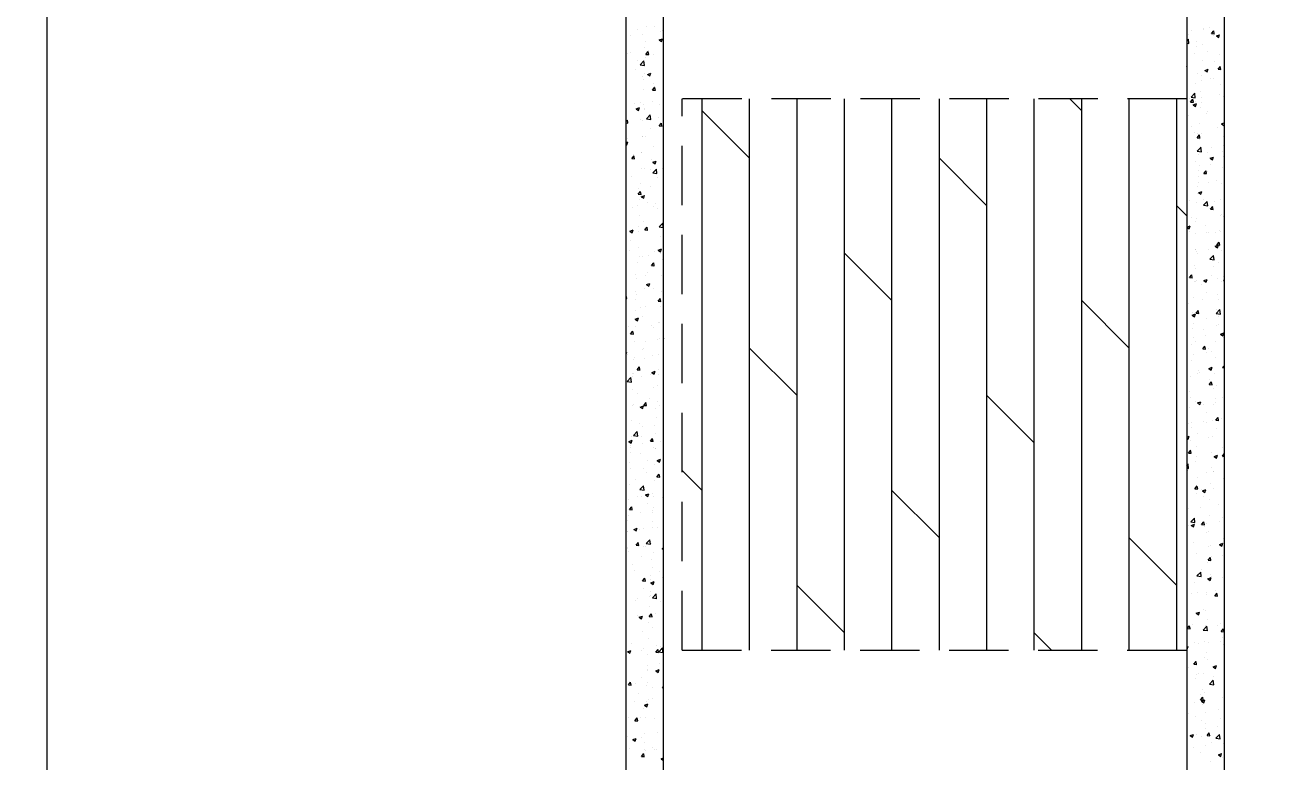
# Model space of a CAD drawing. Header units: millimetres. Extents: x 115500 to 206800, y -6300 to 53700.
# Drawn here: x 120582 to 127283, y 11501 to 15445 of the extents above; entities that cross this region are included whole.
import ezdxf

# ---------------------------------------------------------------- set-up
doc = ezdxf.new("R2010")
doc.units = ezdxf.units.MM
doc.linetypes.add('HIDDEN2', pattern=[4.7625, 3.175, -1.5875])
doc.layers.get('Defpoints').update_dxf_attribs({"color": 151, "lineweight": 9})
for name, color, linetype, lineweight in [('HT_Dim Grid$0$NDC_S_DIM', 1, 'Continuous', 15), ('NDC_S_BEAM', 3, 'HIDDEN2', 20), ('NDC_S_HATCH MATERIAL', 8, 'Continuous', 13), ('NDC_S_SLAB', 2, 'Continuous', 20)]:
    doc.layers.add(name, color=color, linetype=linetype, lineweight=lineweight)
doc.styles.add('HT_Dim Grid$0$NDC_DIM', font='', dxfattribs={"width": 0.75})
doc.styles.get('HT_Dim Grid$0$NDC_DIM').set_extended_font_data('Dotum')
doc.dimstyles.new('HT_Dim Grid$0$NDC_dim_150', dxfattribs={"dimscale": 150, "dimtxt": 2.5, "dimasz": 1.5, "dimexe": 1.5, "dimexo": 2.5, "dimgap": 1, "dimtad": 1, "dimdec": 0, "dimzin": 0, "dimdsep": 46, "dimtxsty": 'HT_Dim Grid$0$NDC_DIM', "dimblk": 'HT_Dim Grid$0$DIMMARK', "dimcen": 0.09, "dimdle": 1.2, "dimclrd": 1, "dimclre": 1, "dimclrt": 3, "dimadec": 0, "dimazin": 0, "dimtfac": 1, "dimtdec": 0, "dimtix": 1, "dimtofl": 0, "dimtmove": 0, "dimatfit": 3, "dimfxl": 8, "dimfxlon": 1, "dimtolj": 1, "dimtzin": 0, "dimarcsym": 0})

# ---------------------------------------------------------------- blocks, each defined once
blk = doc.blocks.new('HT_Dim Grid$0$DIMMARK')
at = {"layer": 'HT_Dim Grid$0$NDC_S_DIM', "color": 1}
blk.add_line((-1.5, 0), (1, 0), dxfattribs=at)
at = {"layer": 'HT_Dim Grid$0$NDC_S_DIM', "color": 2, "const_width": 0.1}
blk.add_lwpolyline([(-0.424, -0.424), (0.424, 0.424)], dxfattribs=at)
blk = doc.blocks.new('*D50')
at = {"layer": 'Defpoints', "color": 0, "ltscale": 200, "transparency": 16777216}
for p in [(117900, 38500), (130700, 38500), (130700, 8900)]:
    blk.add_point(p, dxfattribs=at)
at = {"layer": 'HT_Dim Grid$0$NDC_S_DIM', "color": 1, "lineweight": -2, "ltscale": 200, "transparency": 16777216}
for p, q in [((119100, 38500), (117675, 38500)), ((117900, 9125), (117900, 38275)), ((119100, 8900), (117675, 8900))]:
    blk.add_line(p, q, dxfattribs=at)
at = {"layer": 'HT_Dim Grid$0$NDC_S_DIM', "color": 1, "lineweight": -2, "ltscale": 200, "transparency": 16777216, "xscale": 225, "yscale": 225, "zscale": 225}
for p, rotation in [((117900, 38500), 90), ((117900, 8900), 270)]:
    blk.add_blockref('HT_Dim Grid$0$DIMMARK', p, dxfattribs=dict(at, rotation=rotation))
at = {"layer": 'HT_Dim Grid$0$NDC_S_DIM', "color": 3, "ltscale": 200, "transparency": 16777216, "insert": (117562.2, 23700), "char_height": 375, "attachment_point": 5, "rotation": 90, "style": 'HT_Dim Grid$0$NDC_DIM'}
blk.add_mtext('\\A1;29600', dxfattribs=at)
blk = doc.blocks.new('*D51')
at = {"layer": 'Defpoints', "color": 0, "ltscale": 200, "transparency": 16777216}
for p in [(119100, 19200), (130700, 19200), (130700, 8900)]:
    blk.add_point(p, dxfattribs=at)
at = {"layer": 'HT_Dim Grid$0$NDC_S_DIM', "color": 1, "lineweight": -2, "ltscale": 200, "transparency": 16777216}
for p, q in [((120300, 19200), (118875, 19200)), ((119100, 9125), (119100, 18975)), ((120300, 8900), (118875, 8900))]:
    blk.add_line(p, q, dxfattribs=at)
at = {"layer": 'HT_Dim Grid$0$NDC_S_DIM', "color": 1, "lineweight": -2, "ltscale": 200, "transparency": 16777216, "xscale": 225, "yscale": 225, "zscale": 225}
for p, rotation in [((119100, 19200), 90), ((119100, 8900), 270)]:
    blk.add_blockref('HT_Dim Grid$0$DIMMARK', p, dxfattribs=dict(at, rotation=rotation))
at = {"layer": 'HT_Dim Grid$0$NDC_S_DIM', "color": 3, "ltscale": 200, "transparency": 16777216, "insert": (118762.2, 14050), "char_height": 375, "attachment_point": 5, "rotation": 90, "style": 'HT_Dim Grid$0$NDC_DIM'}
blk.add_mtext('\\A1;10300', dxfattribs=at)

msp = doc.modelspace()

# ---------------------------------------------------------------- linework, layer by layer
at = {"layer": 'Defpoints'}
msp.add_lwpolyline([(120700, 48500), (201600, 48500), (201600, -1100), (120700, -1100)], close=True, dxfattribs=at)
msp.add_lwpolyline([(120700, 48500), (201600, 48500), (201600, -1100), (120700, -1100)], close=True, dxfattribs=at)
at = {"layer": 'NDC_S_BEAM', "ltscale": 100}
for p, q in [((126800, 15050), (124100, 15050)), ((124100, 12100), (124100, 15050)), ((124100, 12100), (126800, 12100))]:
    msp.add_line(p, q, dxfattribs=at)
at = {"layer": 'NDC_S_HATCH MATERIAL', "linetype": 'Continuous', "ltscale": 100}
for p, q in [((123858, 15420.5), (123858, 15420.5)), ((123906.8, 15439.7), (123906.8, 15439.7)), ((123949.5, 15436.7), (123949.5, 15436.7)), ((123993.6, 15414.8), (123993.6, 15414.8)), ((126823.5, 15417.3), (126823.5, 15417.3)), ((126888.2, 15426.2), (126888.2, 15426.2)), ((126891.5, 15423.6), (126891.5, 15423.6)), ((126919.7, 15429.9), (126919.7, 15429.9)), ((126932.4, 15399.1), (126944.6, 15413.7)), ((126947.2, 15397.7), (126944.3, 15413.6)), ((123801.3, 15411.3), (123801.3, 15411.3)), ((123825.2, 15388.1), (123825.2, 15388.1)), ((123888.8, 15396.4), (123888.8, 15396.4)), ((123903.8, 15355.2), (123903.8, 15355.2)), ((123976.3, 15365), (123994.1, 15371.9)), ((123976.3, 15365), (123988.9, 15356.4)), ((123985, 15409.1), (123985, 15409.1)), ((123988.9, 15356.4), (123994.1, 15371.8)), ((126800, 15360.3), (126808.9, 15369.6)), ((126800, 15347.4), (126811.7, 15345.6)), ((126811.7, 15345.5), (126808.9, 15369.6)), ((126809.5, 15395.2), (126809.5, 15395.2)), ((126849.7, 15357.7), (126849.7, 15357.7)), ((126932.4, 15399.1), (126947.6, 15397.8)), ((126945.1, 15389.5), (126945.1, 15389.5)), ((126958.3, 15386.4), (126971, 15377.9)), ((126958.4, 15386.5), (126976.1, 15393.3)), ((126971, 15377.9), (126976.1, 15393.2)), ((126997.8, 15383.2), (126997.8, 15383.2)), ((123808.5, 15290.7), (123808.5, 15290.7)), ((123822, 15296.3), (123822, 15296.3)), ((123898.3, 15322.4), (123898.3, 15322.4)), ((123905.7, 15288), (123918, 15302.6)), ((123905.7, 15288), (123920.9, 15286.6)), ((123920.6, 15286.6), (123917.7, 15302.5)), ((123918.2, 15308.9), (123918.2, 15308.9)), ((123944.1, 15285), (123944.1, 15285)), ((126841, 15294.5), (126841, 15294.5)), ((126852.9, 15329.7), (126852.9, 15329.7)), ((126885.1, 15341.7), (126885.1, 15341.7)), ((126910.6, 15302), (126910.6, 15302)), ((126976.6, 15288.7), (126976.6, 15288.7)), ((123862.1, 15256.6), (123862.1, 15256.6)), ((123874.6, 15232.5), (123894.4, 15253.1)), ((123874.6, 15232.6), (123897.2, 15229.1)), ((123897.2, 15229), (123894.4, 15253.1)), ((123900.7, 15270.6), (123900.7, 15270.6)), ((123997.7, 15250.9), (123997.7, 15250.9)), ((126800.3, 15222.6), (126800, 15224.2)), ((126800, 15222.7), (126800.6, 15222.7)), ((126882, 15257.1), (126882, 15257.1)), ((126946.5, 15250.7), (126946.5, 15250.7)), ((126967.6, 15208.1), (126979.9, 15222.7)), ((126982.5, 15206.7), (126979.5, 15222.6)), ((123851.4, 15208.7), (123851.4, 15208.7)), ((123887.9, 15170.9), (123887.9, 15170.9)), ((123893.6, 15155.9), (123893.6, 15155.9)), ((123897.6, 15186.1), (123897.6, 15186.1)), ((123914.5, 15180.8), (123932.3, 15187.7)), ((123914.5, 15180.8), (123927.1, 15172.3)), ((123927.1, 15172.3), (123932.3, 15187.6)), ((126859.4, 15187.7), (126859.4, 15187.7)), ((126878.9, 15172.5), (126878.9, 15172.5)), ((126879.7, 15150.5), (126879.7, 15150.5)), ((126896.5, 15202.2), (126909.2, 15193.7)), ((126896.6, 15202.3), (126914.3, 15209.1)), ((126909.2, 15193.7), (126914.3, 15209.1)), ((126927.1, 15158.9), (126927.1, 15158.9)), ((126943.3, 15158.9), (126943.3, 15158.9)), ((126967.6, 15208.1), (126982.8, 15206.7)), ((123800.6, 15089.7), (123800.6, 15089.7)), ((123894.5, 15101.5), (123894.5, 15101.5)), ((123941, 15096.9), (123953.2, 15111.5)), ((123941, 15096.9), (123956.2, 15095.6)), ((123945, 15129.7), (123945, 15129.7)), ((123948.7, 15115.1), (123948.7, 15115.1)), ((123955.8, 15095.5), (123952.9, 15111.4)), ((126822.8, 15059.5), (126842.6, 15080.1)), ((126845.4, 15056), (126842.5, 15080.1)), ((126845.1, 15130.6), (126845.1, 15130.6)), ((126875.8, 15088), (126875.8, 15088)), ((126980.7, 15124.8), (126980.7, 15124.8)), ((123844.1, 15026.1), (123844.1, 15026.1)), ((123878.2, 15029.5), (123878.2, 15029.5)), ((123891.4, 15017), (123891.4, 15017)), ((123941.8, 15037.9), (123941.8, 15037.9)), ((123979.7, 15020.3), (123979.7, 15020.3)), ((124206, 12100), (124206, 15050)), ((124460, 12100), (124460, 15050)), ((124714, 12100), (124714, 15050)), ((124968, 12100), (124968, 15050)), ((125222, 12100), (125222, 15050)), ((125476, 12100), (125476, 15050)), ((125730, 12100), (125730, 15050)), ((125984, 12100), (125984, 15050)), ((126238, 14986), (126173.9, 15050)), ((126238, 12100), (126238, 15050)), ((126492, 12100), (126492, 15050)), ((126746, 12100), (126746, 15050)), ((126812.9, 15050.3), (126812.9, 15050.3)), ((126820.7, 15032.9), (126832.9, 15047.5)), ((126820.7, 15032.9), (126835.9, 15031.6)), ((126822.8, 15059.6), (126845.4, 15056.1)), ((126835.5, 15031.5), (126832.6, 15047.5)), ((126834.7, 15018), (126847.4, 15009.5)), ((126834.8, 15018.1), (126852.5, 15024.9)), ((126847.4, 15009.5), (126852.5, 15024.9)), ((126848.9, 15036.1), (126848.9, 15036.1)), ((126876.5, 15058.7), (126876.5, 15058.7)), ((126876.6, 15029.8), (126876.6, 15029.8)), ((126972.7, 15071.4), (126972.7, 15071.4)), ((126997.1, 15061.5), (126997.1, 15061.5)), ((123852.7, 14996.7), (123870.5, 15003.5)), ((123852.7, 14996.6), (123865.3, 14988.1)), ((123865.3, 14988.1), (123870.5, 15003.4)), ((123897.6, 15000.8), (123897.6, 15000.8)), ((123897.7, 14992), (123897.7, 14992)), ((123908.3, 14943), (123928.1, 14963.7)), ((123908.3, 14943.1), (123930.9, 14939.6)), ((123930.8, 14939.5), (123928, 14963.6)), ((123971.1, 14950.4), (123971.1, 14950.4)), ((124460, 14732), (124206, 14986)), ((126809.6, 14958.5), (126809.6, 14958.5)), ((126872.7, 15003.4), (126872.7, 15003.4)), ((126905.8, 14971.2), (126905.8, 14971.2)), ((126909.8, 14980.3), (126909.8, 14980.3)), ((123800, 14928.9), (123806.3, 14936.4)), ((123800, 14921.3), (123809.2, 14920.5)), ((123808.9, 14920.4), (123806, 14936.3)), ((123811.3, 14929.3), (123811.3, 14929.3)), ((123874.9, 14937.7), (123874.9, 14937.7)), ((123888.3, 14932.4), (123888.3, 14932.4)), ((123929.2, 14891.2), (123929.2, 14891.2)), ((123976.2, 14905.9), (123988.5, 14920.4)), ((123976.2, 14905.8), (123991.4, 14904.5)), ((123991.1, 14904.5), (123988.1, 14920.4)), ((126827.1, 14900), (126827.1, 14900)), ((126869.7, 14918.9), (126869.7, 14918.9)), ((126962.7, 14894.3), (126962.7, 14894.3)), ((126986.3, 14915.8), (126999, 14907.3)), ((126986.4, 14915.8), (127000, 14921.1)), ((126997.9, 14935.1), (126997.9, 14935.1)), ((126999, 14907.3), (127000, 14910.3)), ((126999.4, 14892.1), (126999.4, 14892.1)), ((123800, 14816), (123808.7, 14819.3)), ((123803.5, 14803.9), (123808.7, 14819.2)), ((123808.1, 14837.5), (123808.1, 14837.5)), ((123885.2, 14847.9), (123885.2, 14847.9)), ((123887.1, 14849.2), (123887.1, 14849.2)), ((123904.3, 14850.2), (123904.3, 14850.2)), ((126839, 14871), (126839, 14871)), ((126855.9, 14841.9), (126868.2, 14856.5)), ((126855.9, 14841.9), (126871.1, 14840.6)), ((126858.7, 14866), (126858.7, 14866)), ((126866.6, 14834.3), (126866.6, 14834.3)), ((126870.8, 14840.5), (126867.8, 14856.4)), ((126880.7, 14865.9), (126880.7, 14865.9)), ((126994.9, 14850.6), (126994.9, 14850.6)), ((123800, 14806.3), (123803.5, 14803.9)), ((123829.3, 14730.7), (123841.5, 14745.3)), ((123837.5, 14750), (123837.5, 14750)), ((123844.1, 14729.3), (123841.2, 14745.3)), ((123879.7, 14761.4), (123879.7, 14761.4)), ((123882.1, 14763.3), (123882.1, 14763.3)), ((123948, 14793.5), (123948, 14793.5)), ((123997.9, 14771.1), (123997.9, 14771.1)), ((126856.5, 14770), (126876.3, 14790.7)), ((126856.5, 14770.2), (126879, 14766.6)), ((126863.5, 14749.8), (126863.5, 14749.8)), ((126879, 14766.5), (126876.2, 14790.6)), ((126912.2, 14765.2), (126912.2, 14765.2)), ((126932.6, 14791.9), (126932.6, 14791.9)), ((126991.8, 14766), (126991.8, 14766)), ((126996.2, 14800.3), (126996.2, 14800.3)), ((123829.3, 14730.7), (123844.5, 14729.4)), ((123879.1, 14678.7), (123879.1, 14678.7)), ((123896.8, 14679.1), (123896.8, 14679.1)), ((123933.3, 14727.3), (123933.3, 14727.3)), ((123942.5, 14710.2), (123960.3, 14717)), ((123942.5, 14710.1), (123955.1, 14701.6)), ((123955.1, 14701.6), (123960.3, 14717)), ((123994.7, 14679.3), (123994.7, 14679.3)), ((125730, 14478), (125476, 14732)), ((126848.2, 14714.5), (126848.2, 14714.5)), ((126865.8, 14691.8), (126865.8, 14691.8)), ((126924.5, 14731.6), (126937.2, 14723.1)), ((126924.6, 14731.7), (126942.4, 14738.5)), ((126929.4, 14700.1), (126929.4, 14700.1)), ((126937.2, 14723.1), (126942.3, 14738.4)), ((126988.7, 14681.5), (126988.7, 14681.5)), ((126996.3, 14739.9), (126996.3, 14739.9)), ((123829.2, 14632.3), (123829.2, 14632.3)), ((123931.1, 14670.9), (123931.1, 14670.9)), ((123941.9, 14653.7), (123964.5, 14650.2)), ((123942, 14653.6), (123961.8, 14674.2)), ((123964.5, 14650.1), (123961.7, 14674.2)), ((123964.8, 14626.6), (123964.8, 14626.6)), ((126860.4, 14665.2), (126860.4, 14665.2)), ((126862.7, 14635.4), (126862.7, 14635.4)), ((126891.2, 14650.8), (126903.4, 14665.4)), ((126891.2, 14650.8), (126906.3, 14649.5)), ((126906, 14649.4), (126903.1, 14665.4)), ((126909.1, 14658.7), (126909.1, 14658.7)), ((126958.8, 14612.6), (126958.8, 14612.6)), ((126998.3, 14629.7), (126998.3, 14629.7)), ((123864.3, 14570.8), (123864.3, 14570.8)), ((123864.5, 14539.7), (123876.8, 14554.3)), ((123876, 14594.2), (123876, 14594.2)), ((123879.4, 14538.3), (123876.4, 14554.2)), ((123927.9, 14579.1), (123927.9, 14579.1)), ((126857.3, 14580.7), (126857.3, 14580.7)), ((126857.9, 14544.4), (126857.9, 14544.4)), ((126862.6, 14599.9), (126862.6, 14599.9)), ((126862.7, 14547.4), (126875.4, 14538.9)), ((126862.8, 14547.5), (126880.6, 14554.3)), ((126875.4, 14538.9), (126880.5, 14554.2)), ((126916.3, 14601.3), (126916.3, 14601.3)), ((126985.6, 14596.9), (126985.6, 14596.9)), ((123861, 14478.9), (123861, 14478.9)), ((123864.5, 14539.7), (123879.7, 14538.3)), ((123872.9, 14509.6), (123872.9, 14509.6)), ((123880.7, 14526), (123898.5, 14532.8)), ((123880.7, 14526), (123893.3, 14517.4)), ((123886.4, 14527.6), (123886.4, 14527.6)), ((123893.3, 14517.4), (123898.5, 14532.8)), ((123915.3, 14496.8), (123915.3, 14496.8)), ((123957.2, 14491.6), (123957.2, 14491.6)), ((126800, 14423.9), (126746, 14478)), ((126812.2, 14506.3), (126812.2, 14506.3)), ((126854.2, 14496.1), (126854.2, 14496.1)), ((126890.1, 14480.7), (126912.7, 14477.2)), ((126890.2, 14480.6), (126910, 14501.2)), ((126891.9, 14512.4), (126891.9, 14512.4)), ((126912.7, 14477.1), (126909.9, 14501.2)), ((126926.4, 14459.8), (126938.7, 14474.4)), ((126941.3, 14458.4), (126938.3, 14474.3)), ((126947.8, 14500.6), (126947.8, 14500.6)), ((126982.5, 14512.4), (126982.5, 14512.4)), ((123833.3, 14468.4), (123833.3, 14468.4)), ((123869.8, 14425.1), (123869.8, 14425.1)), ((123947.2, 14471.8), (123947.2, 14471.8)), ((123968.9, 14462.7), (123968.9, 14462.7)), ((126825.1, 14412.3), (126825.1, 14412.3)), ((126851.1, 14411.6), (126851.1, 14411.6)), ((126926.4, 14459.8), (126941.6, 14458.4)), ((126979.4, 14427.8), (126979.4, 14427.8)), ((126985.5, 14433.4), (126985.5, 14433.4)), ((126995.6, 14418.3), (126995.6, 14418.3)), ((123818.9, 14341.8), (123836.7, 14348.7)), ((123818.9, 14341.8), (123831.5, 14333.2)), ((123831.5, 14333.2), (123836.7, 14348.6)), ((123864.8, 14367.7), (123864.8, 14367.7)), ((123866.7, 14340.5), (123866.7, 14340.5)), ((123890.4, 14391.4), (123890.4, 14391.4)), ((123896.1, 14357.5), (123896.1, 14357.5)), ((123899.8, 14348.6), (123912, 14363.2)), ((123899.8, 14348.6), (123914.9, 14347.3)), ((123914.6, 14347.2), (123911.7, 14363.2)), ((123975.6, 14364.2), (123998.2, 14360.7)), ((123975.7, 14364.1), (123995.5, 14384.7)), ((123998.2, 14360.6), (123995.4, 14384.7)), ((123998.6, 14359.6), (123998.6, 14359.6)), ((126800.9, 14363.2), (126813.6, 14354.7)), ((126801, 14363.3), (126818.8, 14370.1)), ((126813.6, 14354.7), (126818.7, 14370)), ((126816.3, 14342.4), (126816.3, 14342.4)), ((126847.4, 14392.8), (126847.4, 14392.8)), ((126898.3, 14370.8), (126898.3, 14370.8)), ((126976.3, 14343.3), (126976.3, 14343.3)), ((126982.3, 14341.6), (126982.3, 14341.6)), ((123823.6, 14291.2), (123823.6, 14291.2)), ((123984, 14312.4), (123984, 14312.4)), ((123995.5, 14275), (123995.5, 14275)), ((126848, 14327), (126848, 14327)), ((126908.3, 14337.1), (126908.3, 14337.1)), ((126918.7, 14333.2), (126918.7, 14333.2)), ((126951.9, 14336.7), (126951.9, 14336.7)), ((126961.7, 14268.7), (126973.9, 14283.3)), ((126976.5, 14267.3), (126973.6, 14283.2)), ((123815.3, 14237.9), (123815.3, 14237.9)), ((123863.6, 14256), (123863.6, 14256)), ((123885.6, 14205.9), (123885.6, 14205.9)), ((123917.2, 14212.2), (123917.2, 14212.2)), ((123950.9, 14232.2), (123950.9, 14232.2)), ((123970.5, 14239.6), (123988.3, 14246.4)), ((123970.5, 14239.5), (123983.1, 14231)), ((123980.8, 14220.6), (123980.8, 14220.6)), ((123983.1, 14231), (123988.3, 14246.3)), ((125222, 13970), (124968, 14224)), ((126844.9, 14242.4), (126844.9, 14242.4)), ((126847.8, 14241.7), (126847.8, 14241.7)), ((126851.9, 14233), (126851.9, 14233)), ((126857.2, 14222.8), (126857.2, 14222.8)), ((126915.5, 14241.4), (126915.5, 14241.4)), ((126923.9, 14191.1), (126943.6, 14211.7)), ((126946.4, 14187.6), (126943.6, 14211.7)), ((126952.6, 14261), (126970.4, 14267.8)), ((126952.6, 14260.9), (126965.2, 14252.4)), ((126961.7, 14268.7), (126976.8, 14267.4)), ((126965.2, 14252.4), (126970.3, 14267.8)), ((126973.2, 14258.7), (126973.2, 14258.7)), ((126983.4, 14235.9), (126983.4, 14235.9)), ((123860.5, 14171.4), (123860.5, 14171.4)), ((123868.9, 14203.8), (123868.9, 14203.8)), ((123935, 14157.6), (123947.2, 14172.2)), ((123935, 14157.6), (123950.2, 14156.2)), ((123946.5, 14150.2), (123946.5, 14150.2)), ((123949.9, 14156.2), (123946.9, 14172.1)), ((123992.4, 14190.5), (123992.4, 14190.5)), ((126841.9, 14157.9), (126841.9, 14157.9)), ((126848.7, 14141.2), (126848.7, 14141.2)), ((126923.8, 14191.2), (126946.4, 14187.7)), ((126944.9, 14153.9), (126944.9, 14153.9)), ((126970.2, 14174.1), (126970.2, 14174.1)), ((123850.4, 14112), (123850.4, 14112)), ((123857.4, 14086.9), (123857.4, 14086.9)), ((123900.4, 14103.1), (123900.4, 14103.1)), ((123914, 14120.4), (123914, 14120.4)), ((123989.4, 14105.9), (123989.4, 14105.9)), ((126814.7, 14093.6), (126827, 14108.2)), ((126814.7, 14093.6), (126829.9, 14092.3)), ((126829.6, 14092.2), (126826.6, 14108.1)), ((126838.8, 14073.3), (126838.8, 14073.3)), ((126851.9, 14077.8), (126851.9, 14077.8)), ((126890.7, 14076.8), (126903.4, 14068.2)), ((126890.8, 14076.8), (126908.6, 14083.6)), ((126903.4, 14068.2), (126908.5, 14083.6)), ((126933.9, 14106.1), (126933.9, 14106.1)), ((126967.1, 14089.6), (126967.1, 14089.6)), ((126987.5, 14072), (126987.5, 14072)), ((126994.8, 14096.6), (126994.8, 14096.6)), ((126996.9, 14077.7), (127000, 14081.4)), ((126996.9, 14077.7), (127000, 14077.4)), ((123847.1, 14020.2), (123847.1, 14020.2)), ((123895.3, 14035.9), (123895.3, 14035.9)), ((123908.7, 14055.4), (123926.5, 14062.2)), ((123908.7, 14055.3), (123921.3, 14046.8)), ((123921.3, 14046.8), (123926.5, 14062.1)), ((123943.3, 14032.9), (123943.3, 14032.9)), ((123986.3, 14021.3), (123986.3, 14021.3)), ((126846.7, 14071.2), (126846.7, 14071.2)), ((126878, 14053.7), (126878, 14053.7)), ((126907.6, 14015.4), (126907.6, 14015.4)), ((126964, 14005), (126964, 14005)), ((123800, 13996.7), (123800.3, 13997)), ((123802.9, 13981.1), (123800, 13996.9)), ((123800, 13981.4), (123803.2, 13981.1)), ((123850.9, 13973.3), (123850.9, 13973.3)), ((123854.3, 14002.3), (123854.3, 14002.3)), ((123904.5, 13939.2), (123904.5, 13939.2)), ((123970.2, 13966.5), (123982.5, 13981.1)), ((123970.2, 13966.5), (123985.4, 13965.2)), ((123985.1, 13965.1), (123982.2, 13981)), ((123986.5, 13967.5), (123986.5, 13967.5)), ((126492, 13716), (126238, 13970)), ((126811.2, 13953.5), (126811.2, 13953.5)), ((126835.7, 13988.8), (126835.7, 13988.8)), ((126883.4, 13977), (126883.4, 13977)), ((126971.6, 13974.6), (126971.6, 13974.6)), ((123846.9, 13871.2), (123864.7, 13878)), ((123846.9, 13871.1), (123859.5, 13862.6)), ((123851.3, 13917.7), (123851.3, 13917.7)), ((123859.5, 13862.6), (123864.7, 13877.9)), ((123876.5, 13932.7), (123876.5, 13932.7)), ((123884.9, 13884.3), (123884.9, 13884.3)), ((123983.2, 13936.8), (123983.2, 13936.8)), ((126828.9, 13892.6), (126841.6, 13884)), ((126829, 13892.6), (126846.8, 13899.5)), ((126832.6, 13904.2), (126832.6, 13904.2)), ((126841.6, 13884), (126846.7, 13899.4)), ((126850, 13902.5), (126862.2, 13917.1)), ((126850, 13902.5), (126865.1, 13901.2)), ((126856.4, 13901.1), (126856.4, 13901.1)), ((126864.8, 13901.1), (126861.9, 13917.1)), ((126904.8, 13874.4), (126904.8, 13874.4)), ((126957.5, 13901.6), (126977.3, 13922.3)), ((126957.5, 13901.7), (126980.1, 13898.2)), ((126960.9, 13920.5), (126960.9, 13920.5)), ((126968.4, 13882.8), (126968.4, 13882.8)), ((126980.1, 13898.1), (126977.2, 13922.2)), ((123800.4, 13844.2), (123800.4, 13844.2)), ((123809.7, 13832.5), (123809.7, 13832.5)), ((123823.3, 13791.4), (123835.5, 13806)), ((123838.2, 13790), (123835.2, 13805.9)), ((123848.2, 13833.2), (123848.2, 13833.2)), ((123936, 13838.4), (123936, 13838.4)), ((123945.7, 13828.5), (123945.7, 13828.5)), ((123970.1, 13853.6), (123970.1, 13853.6)), ((123980.1, 13852.2), (123980.1, 13852.2)), ((126829.5, 13819.7), (126829.5, 13819.7)), ((126833.9, 13847.2), (126833.9, 13847.2)), ((126887.5, 13813.1), (126887.5, 13813.1)), ((126957.8, 13835.9), (126957.8, 13835.9)), ((126969.5, 13841.5), (126969.5, 13841.5)), ((123823.3, 13791.4), (123838.5, 13790.1)), ((123845.1, 13748.6), (123845.1, 13748.6)), ((123903.3, 13753.4), (123903.3, 13753.4)), ((123966.9, 13761.8), (123966.9, 13761.8)), ((123977, 13767.7), (123977, 13767.7)), ((123998.5, 13768.9), (124000, 13769.5)), ((123998.5, 13768.9), (124000, 13767.9)), ((126838, 13774.3), (126838, 13774.3)), ((126845.9, 13749.6), (126845.9, 13749.6)), ((126901.6, 13782.6), (126901.6, 13782.6)), ((126954.7, 13751.4), (126954.7, 13751.4)), ((126980.6, 13790.4), (126998.4, 13797.2)), ((126980.6, 13790.3), (126993.2, 13781.8)), ((126993.2, 13781.8), (126998.3, 13797.1)), ((126994.1, 13775), (126994.1, 13775)), ((126997.8, 13795.3), (126997.8, 13795.3)), ((123800, 13692.7), (123802.9, 13693.8)), ((123800, 13685.2), (123802.9, 13693.8)), ((123804.5, 13680.3), (123804.5, 13680.3)), ((123886.5, 13708.6), (123886.5, 13708.6)), ((123894.6, 13714.2), (123894.6, 13714.2)), ((123940.1, 13674.5), (123940.1, 13674.5)), ((123973.9, 13683.1), (123973.9, 13683.1)), ((123996.3, 13674.3), (123996.3, 13674.3)), ((124714, 13462), (124460, 13716)), ((126826.4, 13735.1), (126826.4, 13735.1)), ((126834.8, 13682.5), (126834.8, 13682.5)), ((126885.2, 13711.5), (126897.4, 13726.1)), ((126885.2, 13711.5), (126900.4, 13710.2)), ((126900.1, 13710.1), (126897.1, 13726)), ((126906.8, 13693.8), (126906.8, 13693.8)), ((126919, 13712.4), (126919, 13712.4)), ((126931, 13695.1), (126931, 13695.1)), ((123836.5, 13653.3), (123836.5, 13653.3)), ((123842, 13664.1), (123842, 13664.1)), ((123858.5, 13600.3), (123870.8, 13614.9)), ((123873.4, 13598.9), (123870.5, 13614.9)), ((123900.1, 13661.6), (123900.1, 13661.6)), ((126823.3, 13650.6), (126823.3, 13650.6)), ((126918.8, 13606.2), (126936.6, 13613)), ((126918.8, 13606.1), (126931.4, 13597.6)), ((126931.4, 13597.6), (126936.5, 13612.9)), ((126951.6, 13666.8), (126951.6, 13666.8)), ((126991.2, 13612.2), (127000, 13621.3)), ((126991.2, 13612.3), (127000, 13610.9)), ((123805.6, 13537.7), (123825.4, 13558.4)), ((123805.6, 13537.8), (123828.2, 13534.3)), ((123828.1, 13534.2), (123825.3, 13558.3)), ((123833.2, 13561.4), (123833.2, 13561.4)), ((123836, 13579.5), (123836, 13579.5)), ((123838.9, 13579.5), (123838.9, 13579.5)), ((123858.5, 13600.3), (123873.7, 13599)), ((123884.1, 13562.7), (123884.1, 13562.7)), ((123929.4, 13574.1), (123929.4, 13574.1)), ((123936.7, 13584.7), (123954.5, 13591.6)), ((123936.7, 13584.7), (123949.3, 13576.1)), ((123949.3, 13576.1), (123954.5, 13591.5)), ((123970.8, 13598.6), (123970.8, 13598.6)), ((123971.6, 13573.8), (123971.6, 13573.8)), ((126820.2, 13566), (126820.2, 13566)), ((126855.7, 13579.5), (126855.7, 13579.5)), ((126864.1, 13594.9), (126864.1, 13594.9)), ((126869.5, 13582.6), (126869.5, 13582.6)), ((126923.1, 13548.5), (126923.1, 13548.5)), ((126948.5, 13582.3), (126948.5, 13582.3)), ((123835.8, 13495), (123835.8, 13495)), ((123862.6, 13473.9), (123862.6, 13473.9)), ((123945, 13506.9), (123945, 13506.9)), ((123967.7, 13514), (123967.7, 13514)), ((126817.1, 13481.4), (126817.1, 13481.4)), ((126920.4, 13520.4), (126932.7, 13535)), ((126920.4, 13520.4), (126935.6, 13519.1)), ((126935.3, 13519), (126932.4, 13535)), ((126945.4, 13497.7), (126945.4, 13497.7)), ((126957.7, 13515.9), (126957.7, 13515.9)), ((123832.7, 13410.4), (123832.7, 13410.4)), ((123840.1, 13415.6), (123840.1, 13415.6)), ((123874.9, 13400.5), (123892.7, 13407.4)), ((123887.5, 13392), (123892.7, 13407.3)), ((123893.8, 13409.3), (123906, 13423.9)), ((123893.8, 13409.3), (123909, 13407.9)), ((123908.7, 13407.9), (123905.7, 13423.8)), ((123922.1, 13444), (123922.1, 13444)), ((123964.6, 13429.5), (123964.6, 13429.5)), ((123975.7, 13409.9), (123975.7, 13409.9)), ((125984, 13208), (125730, 13462)), ((126819, 13453.5), (126819, 13453.5)), ((126845.2, 13427.9), (126845.2, 13427.9)), ((126857, 13422), (126874.8, 13428.8)), ((126857, 13421.9), (126869.6, 13413.4)), ((126869.6, 13413.4), (126874.7, 13428.8)), ((126890.9, 13415.7), (126890.9, 13415.7)), ((126942.4, 13413.2), (126942.4, 13413.2)), ((126954.5, 13424.1), (126954.5, 13424.1)), ((126954.6, 13447.8), (126954.6, 13447.8)), ((126993.3, 13453.4), (126993.3, 13453.4)), ((123874.9, 13400.5), (123887.5, 13392)), ((123893.9, 13392.6), (123893.9, 13392.6)), ((123956.2, 13394.9), (123956.2, 13394.9)), ((123961.6, 13344.9), (123961.6, 13344.9)), ((126814.1, 13396.9), (126814.1, 13396.9)), ((126906.1, 13372.2), (126906.1, 13372.2)), ((126955.7, 13329.4), (126967.9, 13344)), ((126970.5, 13328), (126967.6, 13343.9)), ((126983.9, 13336.6), (126983.9, 13336.6)), ((123829.6, 13325.9), (123829.6, 13325.9)), ((123839.3, 13248.3), (123859.1, 13268.9)), ((123861.8, 13244.8), (123859, 13268.9)), ((123871.6, 13314.9), (123871.6, 13314.9)), ((123889.4, 13294.7), (123889.4, 13294.7)), ((123953, 13303.1), (123953, 13303.1)), ((126811, 13312.3), (126811, 13312.3)), ((126823.1, 13289.6), (126823.1, 13289.6)), ((126824.1, 13315.5), (126824.1, 13315.5)), ((126887.7, 13323.9), (126887.7, 13323.9)), ((126905.1, 13318), (126905.1, 13318)), ((126939.3, 13328.6), (126939.3, 13328.6)), ((126955.7, 13329.4), (126970.9, 13328)), ((126958.7, 13283.9), (126958.7, 13283.9)), ((123813.1, 13216.4), (123830.9, 13223.2)), ((123813.1, 13216.3), (123825.7, 13207.8)), ((123825.7, 13207.8), (123830.9, 13223.1)), ((123826.5, 13241.3), (123826.5, 13241.3)), ((123839.2, 13248.4), (123861.8, 13244.9)), ((123883.4, 13241), (123883.4, 13241)), ((123886.2, 13202.9), (123886.2, 13202.9)), ((123929, 13218.2), (123941.3, 13232.8)), ((123929, 13218.2), (123944.2, 13216.9)), ((123943.9, 13216.8), (123941, 13232.7)), ((123958.5, 13260.3), (123958.5, 13260.3)), ((123982.4, 13215.5), (123982.4, 13215.5)), ((126800, 13239.7), (126813, 13244.6)), ((126800, 13234.5), (126807.8, 13229.2)), ((126807.8, 13229.2), (126812.9, 13244.6)), ((126807.9, 13227.8), (126807.9, 13227.8)), ((126820.9, 13223.7), (126820.9, 13223.7)), ((126854.9, 13257.8), (126854.9, 13257.8)), ((126917.1, 13236.4), (126917.1, 13236.4)), ((126936.2, 13244), (126936.2, 13244)), ((123822.1, 13185.1), (123822.1, 13185.1)), ((123822.6, 13194.5), (123822.6, 13194.5)), ((123823.5, 13156.8), (123823.5, 13156.8)), ((123875.7, 13151), (123875.7, 13151)), ((123944.2, 13185.3), (123944.2, 13185.3)), ((123955.4, 13175.8), (123955.4, 13175.8)), ((123957.7, 13179.4), (123957.7, 13179.4)), ((126804.8, 13143.2), (126804.8, 13143.2)), ((126808.7, 13154.3), (126821, 13168.8)), ((126808.7, 13154.2), (126823.9, 13152.9)), ((126823.6, 13152.9), (126820.7, 13168.8)), ((126850.2, 13136.2), (126850.2, 13136.2)), ((126854.6, 13188.9), (126854.6, 13188.9)), ((126933.1, 13159.5), (126933.1, 13159.5)), ((126946.8, 13135.5), (126964.6, 13142.4)), ((126946.8, 13135.5), (126959.4, 13127)), ((126959.4, 13127), (126964.6, 13142.3)), ((126990.2, 13183.1), (126990.2, 13183.1)), ((126990.9, 13138.3), (127000, 13149.1)), ((126990.9, 13138.3), (127000, 13137.5)), ((123819.3, 13102.7), (123819.3, 13102.7)), ((123820.4, 13072.2), (123820.4, 13072.2)), ((123893.1, 13070.9), (123893.1, 13070.9)), ((123915.5, 13115.4), (123915.5, 13115.4)), ((123952.3, 13091.2), (123952.3, 13091.2)), ((123964.7, 13114.1), (123982.5, 13120.9)), ((123964.7, 13114), (123977.4, 13105.5)), ((123977.4, 13105.5), (123982.5, 13120.9)), ((126800, 13088.3), (126807.3, 13095.9)), ((126800, 13073.4), (126810, 13071.9)), ((126810, 13071.8), (126807.2, 13095.9)), ((126844.4, 13106.3), (126844.4, 13106.3)), ((126930, 13074.9), (126930, 13074.9)), ((126992.6, 13131.7), (126992.6, 13131.7)), ((123848.7, 13015.2), (123848.7, 13015.2)), ((123907.2, 13050.3), (123907.2, 13050.3)), ((123949.2, 13006.7), (123949.2, 13006.7)), ((123964.3, 13027.2), (123976.5, 13041.8)), ((123964.3, 13027.2), (123979.5, 13025.8)), ((123979.1, 13025.8), (123976.2, 13041.7)), ((124206, 12954), (124100, 13059.9)), ((126801.7, 13058.7), (126801.7, 13058.7)), ((126805.1, 13059.1), (126805.1, 13059.1)), ((126858.7, 13025), (126858.7, 13025)), ((126905.3, 13050.5), (126905.3, 13050.5)), ((126940.7, 13053.3), (126940.7, 13053.3)), ((126943.8, 13057.1), (126943.8, 13057.1)), ((126994.2, 13019.2), (126994.2, 13019.2)), ((123817.3, 12987.6), (123817.3, 12987.6)), ((123872.9, 12958.9), (123895.5, 12955.4)), ((123873, 12958.8), (123892.7, 12979.4)), ((123895.5, 12955.3), (123892.7, 12979.4)), ((123902.9, 12929.9), (123920.7, 12936.7)), ((123915.6, 12921.3), (123920.7, 12936.7)), ((123942.3, 12936.1), (123942.3, 12936.1)), ((125476, 12700), (125222, 12954)), ((126844, 12963.2), (126856.2, 12977.8)), ((126844, 12963.2), (126859.2, 12961.9)), ((126854.2, 12936.2), (126854.2, 12936.2)), ((126858.8, 12961.8), (126855.9, 12977.7)), ((126877, 12956.9), (126877, 12956.9)), ((126885, 12951.4), (126902.8, 12958.2)), ((126885, 12951.3), (126897.6, 12942.8)), ((126897.6, 12942.8), (126902.7, 12958.1)), ((126926.9, 12990.4), (126926.9, 12990.4)), ((126940.6, 12965.3), (126940.6, 12965.3)), ((123814.2, 12903.1), (123814.2, 12903.1)), ((123817.3, 12852), (123829.6, 12866.6)), ((123832.2, 12850.7), (123829.3, 12866.6)), ((123857.7, 12920.5), (123857.7, 12920.5)), ((123882.6, 12919.4), (123882.6, 12919.4)), ((123902.9, 12929.8), (123915.6, 12921.3)), ((123911.3, 12886.4), (123911.3, 12886.4)), ((123946.1, 12922.1), (123946.1, 12922.1)), ((123993.3, 12914.7), (123993.3, 12914.7)), ((126890.2, 12924.2), (126890.2, 12924.2)), ((126923.8, 12905.8), (126923.8, 12905.8)), ((126970, 12877.8), (126970, 12877.8)), ((123811.1, 12818.5), (123811.1, 12818.5)), ((123817.3, 12852), (123832.5, 12850.7)), ((123875.5, 12835.9), (123875.5, 12835.9)), ((123939.1, 12844.3), (123939.1, 12844.3)), ((123943, 12837.6), (123943, 12837.6)), ((123943.5, 12863.6), (123943.5, 12863.6)), ((123999.5, 12836.1), (124000, 12836.7)), ((123999.5, 12836.1), (124000, 12836.1)), ((126810.2, 12856.8), (126810.2, 12856.8)), ((126821.2, 12785.8), (126840.9, 12806.4)), ((126843.7, 12782.3), (126840.9, 12806.4)), ((126873.8, 12865.1), (126873.8, 12865.1)), ((126920.7, 12821.3), (126920.7, 12821.3)), ((126991.8, 12810.1), (126991.8, 12810.1)), ((123807.2, 12791.4), (123807.2, 12791.4)), ((123808, 12734), (123808, 12734)), ((123808.7, 12735.8), (123808.7, 12735.8)), ((123841.1, 12745.7), (123858.9, 12752.5)), ((123841.1, 12745.7), (123853.8, 12737.1)), ((123853.7, 12737.1), (123858.9, 12752.5)), ((123872.3, 12744.1), (123872.3, 12744.1)), ((123892.4, 12749.3), (123892.4, 12749.3)), ((123939.9, 12753), (123939.9, 12753)), ((123942.8, 12785.6), (123942.8, 12785.6)), ((123968.5, 12756.8), (123968.5, 12756.8)), ((126807, 12765), (126807, 12765)), ((126821.1, 12785.9), (126843.7, 12782.4)), ((126823.2, 12767.2), (126841, 12774)), ((126823.2, 12767.1), (126835.8, 12758.6)), ((126835.8, 12758.6), (126840.9, 12773.9)), ((126840.7, 12794.4), (126840.7, 12794.4)), ((126843.7, 12784.6), (126843.7, 12784.6)), ((126879.2, 12772.1), (126891.5, 12786.7)), ((126879.2, 12772.1), (126894.4, 12770.8)), ((126894.1, 12770.7), (126891.1, 12786.7)), ((126894.3, 12760.3), (126894.3, 12760.3)), ((126903.2, 12777.6), (126903.2, 12777.6)), ((126917.6, 12736.7), (126917.6, 12736.7)), ((126976.3, 12788.7), (126976.3, 12788.7)), ((123852.6, 12661), (123864.8, 12675.6)), ((123867.4, 12659.6), (123864.5, 12675.5)), ((123906.6, 12669.3), (123926.4, 12689.9)), ((123906.6, 12669.4), (123929.2, 12665.9)), ((123929.2, 12665.8), (123926.4, 12689.9)), ((123936.9, 12668.5), (123936.9, 12668.5)), ((126746, 12446), (126492, 12700)), ((126836.3, 12677.4), (126836.3, 12677.4)), ((126904.6, 12728.9), (126904.6, 12728.9)), ((126974.8, 12664.9), (126992.6, 12671.7)), ((126974.8, 12664.8), (126987.4, 12656.3)), ((126987.4, 12656.3), (126992.6, 12671.7)), ((126996.7, 12698.6), (126996.7, 12698.6)), ((123804.9, 12649.4), (123804.9, 12649.4)), ((123805.4, 12644), (123805.4, 12644)), ((123811.3, 12627.5), (123811.3, 12627.5)), ((123852.6, 12661), (123867.8, 12659.7)), ((123881.9, 12597.8), (123881.9, 12597.8)), ((123893.3, 12655.8), (123893.3, 12655.8)), ((123901.6, 12656.6), (123901.6, 12656.6)), ((123946.9, 12621.7), (123946.9, 12621.7)), ((123992.7, 12643.4), (124000, 12638.5)), ((123992.8, 12643.4), (124000, 12646.2)), ((126853.4, 12614.6), (126853.4, 12614.6)), ((126914.6, 12652.2), (126914.6, 12652.2)), ((126925.8, 12659.6), (126925.8, 12659.6)), ((126929.9, 12598.4), (126929.9, 12598.4)), ((126993.5, 12606.8), (126993.5, 12606.8)), ((123801.8, 12564.9), (123801.8, 12564.9)), ((123834.8, 12556.4), (123834.8, 12556.4)), ((123933.8, 12583.9), (123933.8, 12583.9)), ((123942.7, 12542), (123942.7, 12542)), ((123995.2, 12577.6), (123995.2, 12577.6)), ((126911.5, 12567.6), (126911.5, 12567.6)), ((126914.5, 12581.1), (126926.7, 12595.7)), ((126914.5, 12581.1), (126929.7, 12579.7)), ((126929.3, 12579.7), (126926.4, 12595.6)), ((123842.8, 12526.7), (123842.8, 12526.7)), ((123887.8, 12469.9), (123900.1, 12484.5)), ((123887.8, 12469.9), (123903, 12468.6)), ((123902.7, 12468.5), (123899.7, 12484.5)), ((123928.4, 12477.4), (123928.4, 12477.4)), ((123930.7, 12499.4), (123930.7, 12499.4)), ((123931, 12459.3), (123948.7, 12466.1)), ((123943.6, 12450.7), (123948.7, 12466)), ((123978.4, 12521), (123978.4, 12521)), ((123992, 12485.7), (123992, 12485.7)), ((126854.8, 12496.3), (126874.6, 12517)), ((126854.8, 12496.4), (126877.4, 12492.9)), ((126863.1, 12498.2), (126863.1, 12498.2)), ((126877.3, 12492.8), (126874.5, 12516.9)), ((126876.3, 12529.8), (126876.3, 12529.8)), ((126908.4, 12483), (126908.4, 12483)), ((126913, 12480.7), (126930.8, 12487.5)), ((126913, 12480.6), (126925.6, 12472.1)), ((126925.6, 12472.1), (126930.8, 12487.5)), ((126926.7, 12506.6), (126926.7, 12506.6)), ((126929.8, 12495.7), (126929.8, 12495.7)), ((126991.1, 12488.4), (126991.1, 12488.4)), ((123891.6, 12427.7), (123891.6, 12427.7)), ((123927.6, 12414.8), (123927.6, 12414.8)), ((123930.9, 12459.2), (123943.6, 12450.7)), ((123940.3, 12379.9), (123960.1, 12400.5)), ((123962.8, 12376.3), (123960, 12400.5)), ((124968, 12192), (124714, 12446)), ((126825.8, 12400.7), (126825.8, 12400.7)), ((126843, 12463), (126843, 12463)), ((126859.9, 12406.4), (126859.9, 12406.4)), ((126903.8, 12407.2), (126903.8, 12407.2)), ((126905.3, 12398.5), (126905.3, 12398.5)), ((126949.7, 12390), (126962, 12404.6)), ((126956.1, 12419.1), (126956.1, 12419.1)), ((126964.6, 12388.6), (126961.6, 12404.6)), ((123846.9, 12362.8), (123846.9, 12362.8)), ((123861.6, 12377.2), (123861.6, 12377.2)), ((123924.5, 12330.2), (123924.5, 12330.2)), ((123925.2, 12385.6), (123925.2, 12385.6)), ((123928.9, 12391.2), (123928.9, 12391.2)), ((123940.3, 12380), (123962.9, 12376.5)), ((123982.5, 12357.1), (123982.5, 12357.1)), ((126949.7, 12390), (126964.9, 12388.7)), ((126961.4, 12395), (126961.4, 12395)), ((123858.4, 12285.4), (123858.4, 12285.4)), ((123869.1, 12275), (123881.8, 12266.5)), ((123869.2, 12275.1), (123886.9, 12281.9)), ((123881.1, 12276.1), (123881.1, 12276.1)), ((123881.8, 12266.5), (123886.9, 12281.8)), ((123923.1, 12278.9), (123935.3, 12293.5)), ((123923.1, 12278.9), (123938.2, 12277.5)), ((123937.9, 12277.5), (123935, 12293.4)), ((123954.6, 12298), (123954.6, 12298)), ((126851.2, 12296.5), (126869, 12303.3)), ((126851.2, 12296.5), (126863.8, 12287.9)), ((126852.7, 12292.9), (126852.7, 12292.9)), ((126863.8, 12287.9), (126869, 12303.3)), ((126889.3, 12318.9), (126889.3, 12318.9)), ((126902.2, 12313.9), (126902.2, 12313.9)), ((126911.9, 12265.2), (126911.9, 12265.2)), ((123878.4, 12262.1), (123878.4, 12262.1)), ((123887.7, 12197.9), (123887.7, 12197.9)), ((123921.4, 12245.7), (123921.4, 12245.7)), ((123942, 12220.3), (123942, 12220.3)), ((126802.8, 12214.9), (126815, 12229.5)), ((126802.8, 12214.9), (126818, 12213.6)), ((126817.6, 12213.5), (126814.7, 12229.4)), ((126822.4, 12218.7), (126822.4, 12218.7)), ((126829.9, 12236.8), (126829.9, 12236.8)), ((126888.5, 12206.9), (126908.3, 12227.5)), ((126888.5, 12207), (126911, 12203.5)), ((126899.1, 12229.4), (126899.1, 12229.4)), ((126911, 12203.4), (126908.2, 12227.5)), ((126965.4, 12231.1), (126965.4, 12231.1)), ((126982.8, 12239.8), (126982.8, 12239.8)), ((126985, 12199), (126997.2, 12213.6)), ((126985, 12199), (127000, 12197.6)), ((126999.8, 12197.6), (126996.9, 12213.5)), ((123828.9, 12132.3), (123828.9, 12132.3)), ((123918.3, 12161.1), (123918.3, 12161.1)), ((126075.9, 12100), (125984, 12192)), ((126842.2, 12141.4), (126842.2, 12141.4)), ((126861.4, 12136.1), (126861.4, 12136.1)), ((126896, 12144.8), (126896, 12144.8)), ((126916, 12139.6), (126916, 12139.6)), ((126979.6, 12148), (126979.6, 12148)), ((126990.3, 12166.8), (126990.3, 12166.8)), ((126996.9, 12130.3), (126996.9, 12130.3)), ((123807.3, 12090.8), (123820, 12082.3)), ((123807.4, 12090.9), (123825.1, 12097.7)), ((123820, 12082.3), (123825.1, 12097.7)), ((123820.9, 12097.7), (123820.9, 12097.7)), ((123882.5, 12098.2), (123882.5, 12098.2)), ((123890.9, 12106), (123890.9, 12106)), ((123915.2, 12076.6), (123915.2, 12076.6)), ((123958.3, 12087.8), (123970.6, 12102.4)), ((123958.3, 12087.8), (123973.5, 12086.5)), ((123964.5, 12126.6), (123964.5, 12126.6)), ((123973.2, 12086.4), (123970.2, 12102.3)), ((123973.9, 12090.5), (123996.5, 12087)), ((123974, 12090.4), (123993.8, 12111)), ((123981.3, 12118.8), (123981.3, 12118.8)), ((123996.5, 12086.9), (123993.7, 12111)), ((126800, 12116.4), (126807.2, 12119.2)), ((126800, 12105.1), (126802, 12103.7)), ((126802, 12103.8), (126807.2, 12119.1)), ((126903.1, 12085.6), (126903.1, 12085.6)), ((123914, 11997.5), (123914, 11997.5)), ((123914.5, 12018.6), (123914.5, 12018.6)), ((123959, 11988.6), (123976.8, 11995.4)), ((123971.6, 11980), (123976.7, 11995.4)), ((123978.1, 12027), (123978.1, 12027)), ((126811.9, 12006.3), (126811.9, 12006.3)), ((126838, 12023.9), (126850.3, 12038.4)), ((126838, 12023.8), (126853.2, 12022.5)), ((126849.2, 12039.5), (126849.2, 12039.5)), ((126852.9, 12022.5), (126849.9, 12038.4)), ((126892.9, 12060.3), (126892.9, 12060.3)), ((126912.8, 12047.8), (126912.8, 12047.8)), ((126941, 12010.1), (126958.8, 12016.9)), ((126941, 12010), (126953.6, 12001.5)), ((126947.5, 12000.5), (126947.5, 12000.5)), ((126953.6, 12001.5), (126958.8, 12016.8)), ((123811.4, 11912.7), (123823.6, 11927.3)), ((123826.2, 11911.3), (123823.3, 11927.2)), ((123880.4, 11954.5), (123880.4, 11954.5)), ((123912.1, 11992), (123912.1, 11992)), ((123958.9, 11988.6), (123971.6, 11980)), ((126846, 11947.6), (126846, 11947.6)), ((126851.9, 11971.3), (126851.9, 11971.3)), ((126865.5, 11972.2), (126865.5, 11972.2)), ((126889.8, 11975.7), (126889.8, 11975.7)), ((126922.2, 11917.4), (126942, 11938)), ((126944.7, 11913.9), (126941.9, 11938)), ((126942.2, 11960.3), (126942.2, 11960.3)), ((123811.4, 11912.7), (123826.5, 11911.4)), ((123847.7, 11918.4), (123847.7, 11918.4)), ((123864.5, 11867.7), (123864.5, 11867.7)), ((123909.1, 11907.5), (123909.1, 11907.5)), ((123911.3, 11926.8), (123911.3, 11926.8)), ((123941.2, 11898.7), (123941.2, 11898.7)), ((123993.6, 11896.8), (124000, 11904.4)), ((123993.6, 11896.8), (124000, 11896.2)), ((126875.4, 11860.1), (126875.4, 11860.1)), ((126886.8, 11891.2), (126886.8, 11891.2)), ((126897, 11871.4), (126897, 11871.4)), ((126922.1, 11917.5), (126944.7, 11914)), ((123844.5, 11826.6), (123844.5, 11826.6)), ((123897.1, 11804.4), (123909.8, 11795.8)), ((123897.2, 11804.4), (123915, 11811.3)), ((123906, 11822.9), (123906, 11822.9)), ((123909.8, 11795.8), (123914.9, 11811.2)), ((123918.1, 11833.6), (123918.1, 11833.6)), ((123940.6, 11839.3), (123940.6, 11839.3)), ((126841.5, 11819.7), (126841.5, 11819.7)), ((126873.3, 11832.8), (126885.5, 11847.4)), ((126873.3, 11832.8), (126888.4, 11831.5)), ((126879.2, 11825.9), (126897, 11832.7)), ((126879.2, 11825.8), (126891.8, 11817.3)), ((126883.7, 11806.6), (126883.7, 11806.6)), ((126888.1, 11831.4), (126885.2, 11847.3)), ((126891.8, 11817.3), (126897, 11832.6)), ((126989.6, 11845.2), (126989.6, 11845.2)), ((123814, 11738.6), (123814, 11738.6)), ((123846.6, 11721.6), (123858.9, 11736.2)), ((123861.5, 11720.3), (123858.5, 11736.2)), ((123873.8, 11739.1), (123873.8, 11739.1)), ((123890.1, 11784.4), (123890.1, 11784.4)), ((123902.9, 11738.4), (123902.9, 11738.4)), ((123949.6, 11732.8), (123949.6, 11732.8)), ((126808.5, 11759.9), (126808.5, 11759.9)), ((126847.5, 11741.6), (126847.5, 11741.6)), ((126902.3, 11764), (126902.3, 11764)), ((126968.9, 11781.1), (126968.9, 11781.1)), ((126983.1, 11735.9), (126983.1, 11735.9)), ((123846.6, 11721.6), (123861.8, 11720.3)), ((123967.4, 11660.1), (123967.4, 11660.1)), ((126880.6, 11722.1), (126880.6, 11722.1)), ((126901, 11707.5), (126901, 11707.5)), ((126902.1, 11680.9), (126902.1, 11680.9)), ((126965.7, 11689.3), (126965.7, 11689.3)), ((126999.3, 11675.1), (126999.3, 11675.1)), ((123807, 11638.9), (123807, 11638.9)), ((123835.3, 11620.2), (123848, 11611.7)), ((123835.4, 11620.2), (123853.1, 11627.1)), ((123848, 11611.7), (123853.1, 11627)), ((123879.6, 11632.8), (123879.6, 11632.8)), ((123899.8, 11653.8), (123899.8, 11653.8)), ((123900.1, 11603), (123900.1, 11603)), ((126817.4, 11641.7), (126835.2, 11648.5)), ((126817.4, 11641.6), (126830, 11633.1)), ((126830, 11633.1), (126835.2, 11648.5)), ((126851.2, 11649.7), (126851.2, 11649.7)), ((126877.5, 11637.5), (126877.5, 11637.5)), ((126908.5, 11641.7), (126920.8, 11656.3)), ((126908.5, 11641.7), (126923.7, 11640.4)), ((126923.4, 11640.3), (126920.4, 11656.3)), ((126932.5, 11606.8), (126932.5, 11606.8)), ((126955.8, 11628), (126978.4, 11624.5)), ((126955.9, 11627.9), (126975.6, 11648.5)), ((126978.4, 11624.4), (126975.6, 11648.5)), ((126995.1, 11601.7), (126995.1, 11601.7)), ((123818.1, 11574.6), (123818.1, 11574.6)), ((123881.9, 11530.6), (123894.1, 11545.2)), ((123881.9, 11530.6), (123897, 11529.3)), ((123896.7, 11529.2), (123893.8, 11545.1)), ((123896.7, 11569.2), (123896.7, 11569.2)), ((123900.6, 11559.9), (123900.6, 11559.9)), ((123940.5, 11577.1), (123940.5, 11577.1)), ((123953.6, 11568.9), (123953.6, 11568.9)), ((123964.2, 11568.2), (123964.2, 11568.2)), ((126835.3, 11580.7), (126835.3, 11580.7)), ((126874.4, 11552.9), (126874.4, 11552.9)), ((126898.9, 11589.1), (126898.9, 11589.1)), ((126969, 11539.4), (126986.8, 11546.3)), ((126969, 11539.4), (126981.6, 11530.8)), ((126981.6, 11530.8), (126986.8, 11546.2)), ((123987, 11518), (124000, 11523)), ((123987, 11517.9), (123999.6, 11509.4)), ((123999.6, 11509.4), (124000, 11510.6)), ((126928.3, 11501.6), (126928.3, 11501.6)), ((126988.8, 11523.5), (126988.8, 11523.5))]:
    msp.add_line(p, q, dxfattribs=at)
at = {"layer": 'NDC_S_SLAB', "ltscale": 10}
for p, q in [((126800, 38237.9), (126800, 9450)), ((127000, 38237.9), (127000, 9450)), ((123800, 9450), (123800, 37137.9)), ((124000, 9450), (124000, 37137.9))]:
    msp.add_line(p, q, dxfattribs=at)

# ---------------------------------------------------------------- dimensions: what is measured, and where the dimension line sits
at = {"layer": 'HT_Dim Grid$0$NDC_S_DIM', "ltscale": 200}
for base, p2, picture, middle in [((117900, 38500), (130700, 38500), '*D50', (117562.2, 23700)), ((119100, 19200), (130700, 19200), '*D51', (118762.2, 14050))]:
    dim = msp.add_linear_dim(base=base, p1=(130700, 8900), p2=p2, angle=90, dimstyle='HT_Dim Grid$0$NDC_dim_150', override={"dimtmove": 1}, dxfattribs=at)
    dim.commit()
    dim.dimension.update_dxf_attribs({"geometry": picture, "text_midpoint": middle})

doc.saveas('drawing.dxf')
